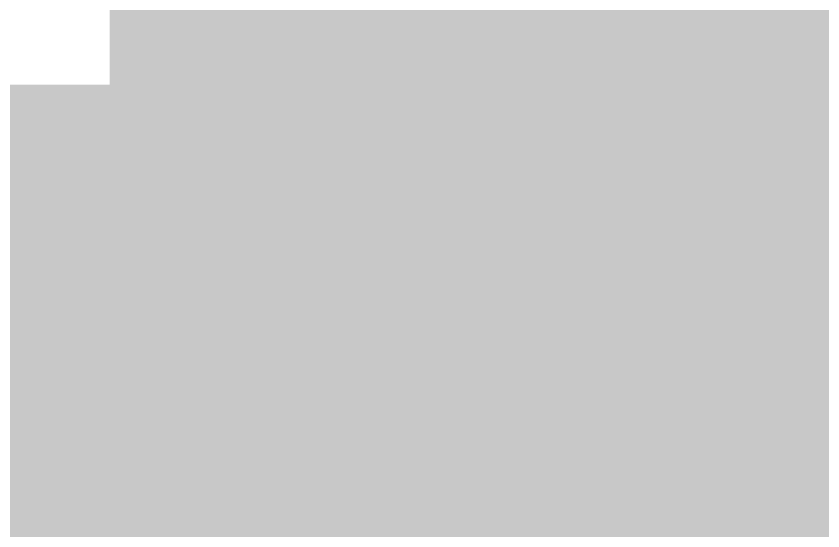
# Model space of a CAD drawing. Header units: inches. Extents: x -0.16 to 1.73, y -0.16 to 1.34.
# Drawn here: x 0.27023 to 0.28169, y 0.24206 to 0.24937 of the extents above; entities that cross this region are included whole.
import ezdxf

# ---------------------------------------------------------------- set-up
doc = ezdxf.new("R2010")
doc.units = ezdxf.units.IN
doc.header["$MEASUREMENT"] = 0
doc.layers.add('Bottom Layer', color=5, linetype='Continuous')
doc.layers.add('Top Layer', color=1, linetype='Continuous')

msp = doc.modelspace()

# ---------------------------------------------------------------- hatches: boundary and pattern name
at = {"layer": 'Top Layer'}
msp.add_hatch(color=1, dxfattribs=at).paths.add_polyline_path([(0.335826, 0.249912), (0.333755, 0.244912), (0.322403, 0.244912), (0.318891, 0.244214), (0.315914, 0.242225), (0.284485, 0.210795), (0.282496, 0.207818), (0.281797, 0.204307), (0.281797, 0.118262), (0.281483, 0.117569), (0.281464, 0.11702), (0.281435, 0.116741), (0.281394, 0.116511), (0.281344, 0.116321), (0.281288, 0.116164), (0.281227, 0.116027), (0.281156, 0.1159), (0.281071, 0.115773), (0.280963, 0.115638), (0.280649, 0.115305), (0.280222, 0.114184), (0.279105, 0.113066), (0.276973, 0.107921), (0.276973, 0.102351), (0.279105, 0.097206), (0.283043, 0.093268), (0.283731, 0.089808), (0.280511, 0.086589), (0.278522, 0.083612), (0.278134, 0.081661), (0.278052, 0.081474), (0.274512, 0.081474), (0.274512, 0.017506), (0.274511, 0.017506), (0.274207, 0.012632), (0.2734, 0.010685), (0.2734, 0.005115), (0.275531, -0.00003), (0.27947, -0.003969), (0.281201, -0.004686), (0.281669, -0.005426), (0.282254, -0.010534), (0.280361, -0.012426), (0.278372, -0.015403), (0.277674, -0.018915), (0.277674, -0.044546), (0.277358, -0.045255), (0.277357, -0.045306), (0.274512, -0.045306), (0.274512, -0.05117), (0.274356, -0.051546), (0.274512, -0.051922), (0.274512, -0.052131), (0.274423, -0.05248), (0.274512, -0.052628), (0.274512, -0.10608), (0.271495, -0.107847), (0.268479, -0.10608), (0.268479, -0.045306), (0.244913, -0.045306), (0.244333, -0.044841), (0.241608, -0.041215), (0.2439, -0.03568), (0.2439, -0.02852), (0.24116, -0.021904), (0.239739, -0.020484), (0.239433, -0.016272), (0.239424, -0.015126), (0.239366, -0.014989), (0.239416, -0.014849), (0.239195, -0.014381), (0.239195, 0.016557), (0.243802, 0.017506), (0.243802, 0.017506), (0.268479, 0.017506), (0.268479, 0.074228), (0.268515, 0.074285), (0.268479, 0.074452), (0.268853, 0.075354), (0.268479, 0.076258), (0.268479, 0.081474), (0.26779, 0.081474), (0.267645, 0.083688), (0.267634, 0.085396), (0.267356, 0.086057), (0.267356, 0.102724), (0.267356, 0.102724), (0.266502, 0.107016), (0.264071, 0.110655), (0.26407, 0.110655), (0.259207, 0.115518), (0.258963, 0.116154), (0.257743, 0.117438), (0.256785, 0.118565), (0.255975, 0.119645), (0.255304, 0.120678), (0.254767, 0.121653), (0.254352, 0.122577), (0.254048, 0.123445), (0.253843, 0.124266), (0.253724, 0.125055), (0.25367, 0.126147), (0.253303, 0.12692), (0.253303, 0.139831), (0.220043, 0.139831), (0.219357, 0.144547), (0.219357, 0.190516), (0.223734, 0.19202), (0.223734, 0.192021), (0.271561, 0.192021), (0.271561, 0.251173), (0.271561, 0.252051), (0.27368, 0.256174), (0.329565, 0.256174)])

# ---------------------------------------------------------------- linework, layer by layer
at = {"layer": 'Bottom Layer'}
for points in [[(0.282737, 0.2384, 0.02, 0.02, 0), (0.344273, 0.299936, 0.02, 0.02, 0)], [(-0.003695, 0.2384, 0.02, 0.02, 0), (0.282737, 0.2384, 0.02, 0.02, 0)]]:
    msp.add_lwpolyline(points, format="xyseb", dxfattribs=at)
msp.add_lwpolyline([(0.277737, 0.2384, 0.01, 0.01, 1), (0.287737, 0.2384, 0.01, 0.01, 1)], format="xyseb", close=True, dxfattribs=at)
msp.add_lwpolyline([(0.277737, 0.2384, 0.01, 0.01, 1), (0.287737, 0.2384, 0.01, 0.01, 1)], format="xyseb", close=True, dxfattribs=at)

doc.saveas('drawing.dxf')
